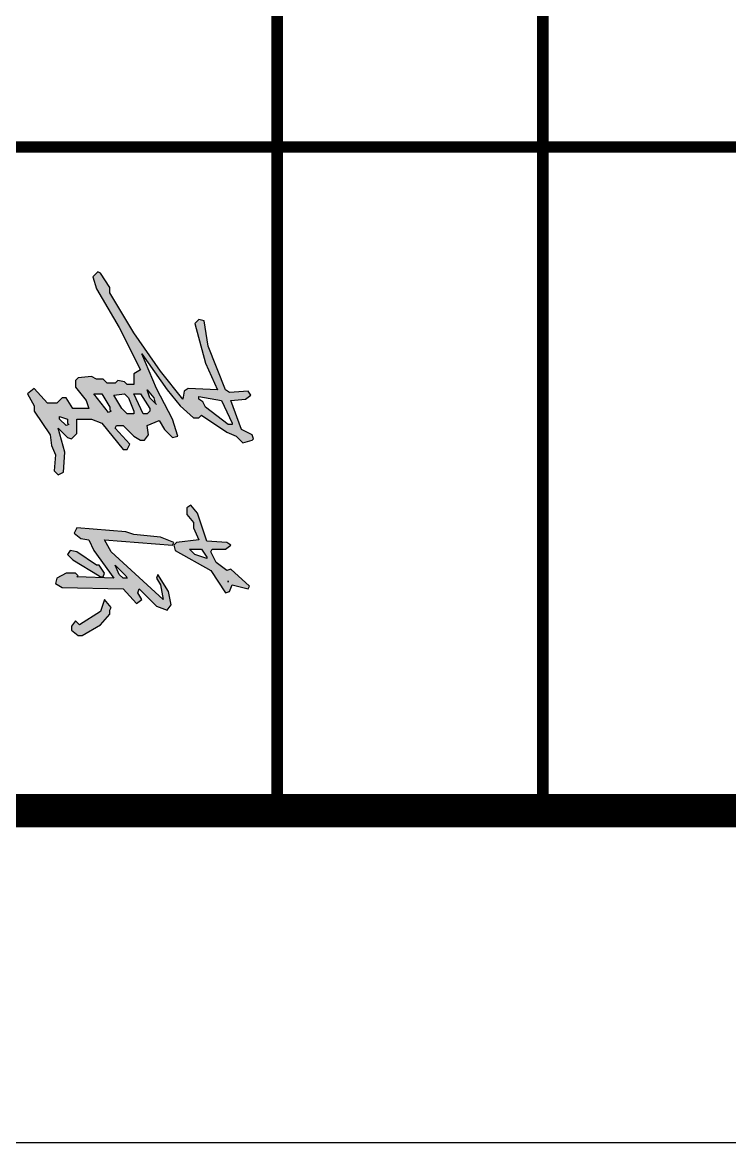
# Model space of a CAD drawing. Extents: x 12300 to 361047, y -1498650 to 1244242.
# Drawn here: x 250196 to 253391, y -30654 to -25591 of the extents above; entities that cross this region are included whole.
import ezdxf

# ---------------------------------------------------------------- set-up
doc = ezdxf.new("R2010")
doc.units = 0
doc.header["$LTSCALE"] = 1000
doc.header["$MEASUREMENT"] = 0
doc.layers.get('0').update_dxf_attribs({"color": 8, "linetype": 'CONTINUOUS'})
doc.layers.add('BZ_标准图框', color=8, linetype='CONTINUOUS')
doc.layers.add('TWT_TITLE', color=7, linetype='CONTINUOUS')

# ---------------------------------------------------------------- blocks, each defined once
blk = doc.blocks.new('DR')
at = {"linetype": 'Continuous'}
h = blk.add_hatch(color=3, dxfattribs=at)
h.dxf.hatch_style = 1
h.paths.add_polyline_path([(1911115.57, -440635.48), (1911118.57, -440635.48), (1911119.57, -440634.48), (1911120.57, -440636.48), (1911115.57, -440641.48), (1911113.57, -440641.48)], flags=16)
h.paths.add_polyline_path([(1911233.57, -440611.48), (1911234.57, -440610.48), (1911234.57, -440608.48), (1911231.57, -440607.48), (1911225.57, -440611.48), (1911225.57, -440613.48), (1911215.57, -440628.48), (1911214.57, -440633.48), (1911217.57, -440635.48), (1911221.57, -440631.48)], flags=17)
h.paths.add_polyline_path([(1911259.57, -440603.48), (1911257.57, -440602.48), (1911251.57, -440607.48), (1911260.57, -440610.48), (1911270.57, -440626.48), (1911267.57, -440629.48), (1911271.57, -440632.48), (1911274.57, -440632.48), (1911278.57, -440627.48), (1911278.57, -440624.48), (1911270.57, -440610.48), (1911262.57, -440603.48)])
h.paths.add_polyline_path([(1911106.57, -440603.48), (1911108.57, -440603.48), (1911109.57, -440602.48), (1911110.57, -440604.48), (1911096.57, -440615.48), (1911096.57, -440609.48)], flags=16)
h.paths.add_polyline_path([(1911233.57, -440591.48), (1911235.57, -440590.48), (1911235.57, -440593.48), (1911232.57, -440596.48), (1911225.57, -440599.48)], flags=16)
h.paths.add_polyline_path([(1911109.57, -440585.48), (1911111.57, -440585.48), (1911111.57, -440590.48), (1911107.57, -440594.48), (1911097.57, -440600.48), (1911096.57, -440592.48), (1911099.57, -440589.48)], flags=16)
h.paths.add_polyline_path([(1911107.57, -440573.48), (1911109.57, -440573.48), (1911111.57, -440575.48), (1911111.57, -440578.48), (1911096.57, -440585.48), (1911096.57, -440580.48)], flags=16)
h.paths.add_polyline_path([(1911103.57, -440569.48), (1911104.57, -440568.48), (1911099.57, -440573.48), (1911093.57, -440575.48), (1911099.57, -440570.48)], flags=16)
h.paths.add_polyline_path([(1911210.57, -440556.48), (1911208.57, -440555.48), (1911204.57, -440565.48), (1911202.57, -440585.48), (1911200.57, -440591.48), (1911197.57, -440628.48), (1911201.57, -440630.48), (1911205.57, -440625.48), (1911206.57, -440619.48), (1911214.57, -440615.48), (1911235.57, -440600.48), (1911234.57, -440628.48), (1911233.57, -440627.48), (1911231.57, -440629.48), (1911231.57, -440636.48), (1911235.57, -440643.48), (1911239.57, -440644.48), (1911242.57, -440639.48), (1911243.57, -440593.48), (1911254.57, -440583.48), (1911251.57, -440579.48), (1911246.57, -440582.48), (1911243.57, -440581.48), (1911256.57, -440568.48), (1911259.57, -440560.48), (1911255.57, -440557.48), (1911245.57, -440559.48), (1911232.57, -440567.48), (1911235.57, -440568.48), (1911240.57, -440565.48), (1911251.57, -440563.48), (1911215.57, -440602.48), (1911206.57, -440607.48)])
h.paths.add_polyline_path([(1911219.57, -440530.48), (1911220.57, -440530.48), (1911217.57, -440539.48), (1911213.57, -440543.48), (1911213.57, -440534.48)], flags=16)
h.paths.add_polyline_path([(1911237.57, -440514.48), (1911238.57, -440514.48)], flags=16)
h.paths.add_polyline_path([(1911118.57, -440511.48), (1911119.57, -440511.48), (1911119.57, -440514.48), (1911106.57, -440531.48), (1911102.57, -440533.48), (1911100.57, -440536.48), (1911098.57, -440536.48), (1911101.57, -440519.48)], flags=16)
h.paths.add_polyline_path([(1911243.57, -440499.48), (1911241.57, -440498.48), (1911228.57, -440512.48), (1911229.57, -440515.48), (1911223.57, -440523.48), (1911215.57, -440527.48), (1911213.57, -440526.48), (1911213.57, -440516.48), (1911210.57, -440512.48), (1911208.57, -440515.48), (1911207.57, -440530.48), (1911186.57, -440537.48), (1911180.57, -440542.48), (1911182.57, -440545.48), (1911187.57, -440545.48), (1911193.57, -440540.48), (1911197.57, -440540.48), (1911206.57, -440536.48), (1911208.57, -440553.48), (1911210.57, -440555.48), (1911214.57, -440554.48), (1911229.57, -440527.48), (1911246.57, -440516.48), (1911245.57, -440513.48), (1911240.57, -440511.48)])
h.paths.add_polyline_path([(1911131.57, -440496.48), (1911130.57, -440495.48), (1911127.57, -440496.48), (1911123.57, -440504.48), (1911101.57, -440512.48), (1911100.57, -440501.48), (1911097.57, -440497.48), (1911094.57, -440499.48), (1911095.57, -440513.48), (1911093.57, -440516.48), (1911060.57, -440529.48), (1911041.57, -440532.48), (1911040.57, -440536.48), (1911043.57, -440539.48), (1911073.57, -440531.48), (1911093.57, -440522.48), (1911092.57, -440544.48), (1911094.57, -440547.48), (1911100.57, -440548.48), (1911079.57, -440565.48), (1911050.57, -440585.48), (1911020.57, -440603.48), (1911016.57, -440603.48), (1911005.57, -440610.48), (1911004.57, -440612.48), (1911008.57, -440616.48), (1911017.57, -440613.48), (1911046.57, -440596.48), (1911078.57, -440580.48), (1911081.57, -440585.48), (1911089.57, -440585.48), (1911089.57, -440590.48), (1911087.57, -440592.48), (1911086.57, -440597.48), (1911088.57, -440599.48), (1911088.57, -440605.48), (1911085.57, -440608.48), (1911085.57, -440613.48), (1911083.57, -440617.48), (1911084.57, -440627.48), (1911086.57, -440629.48), (1911091.57, -440629.48), (1911101.57, -440621.48), (1911107.57, -440619.48), (1911107.57, -440631.48), (1911099.57, -440636.48), (1911099.57, -440639.48), (1911103.57, -440643.48), (1911103.57, -440650.48), (1911092.57, -440660.48), (1911096.57, -440665.48), (1911105.57, -440660.48), (1911109.57, -440660.48), (1911127.57, -440648.48), (1911135.57, -440647.48), (1911142.57, -440644.48), (1911154.57, -440645.48), (1911157.57, -440642.48), (1911155.57, -440638.48), (1911140.57, -440637.48), (1911122.57, -440642.48), (1911129.57, -440635.48), (1911130.57, -440632.48), (1911126.57, -440628.48), (1911115.57, -440628.48), (1911115.57, -440617.48), (1911118.57, -440609.48), (1911138.57, -440593.48), (1911138.57, -440590.48), (1911134.57, -440588.48), (1911122.57, -440599.48), (1911120.57, -440598.48), (1911120.57, -440593.48), (1911128.57, -440585.48), (1911131.57, -440580.48), (1911131.57, -440577.48), (1911127.57, -440574.48), (1911120.57, -440575.48), (1911116.57, -440566.48), (1911123.57, -440562.48), (1911129.57, -440556.48), (1911128.57, -440552.48), (1911115.57, -440556.48), (1911092.57, -440568.48), (1911066.57, -440579.48), (1911093.57, -440560.48), (1911105.57, -440550.48), (1911114.57, -440540.48), (1911114.57, -440536.48), (1911112.57, -440534.48), (1911125.57, -440515.48), (1911128.57, -440508.48), (1911133.57, -440503.48)])
at = {"color": 3, "linetype": 'Continuous', "elevation": 12800663}
for points in [[(1911131.57, -440496.48), (1911130.57, -440495.48), (1911127.57, -440496.48), (1911123.57, -440504.48), (1911101.57, -440512.48), (1911100.57, -440501.48), (1911097.57, -440497.48), (1911094.57, -440499.48), (1911095.57, -440513.48), (1911093.57, -440516.48), (1911060.57, -440529.48), (1911041.57, -440532.48), (1911040.57, -440536.48), (1911043.57, -440539.48), (1911073.57, -440531.48), (1911093.57, -440522.48), (1911092.57, -440544.48), (1911094.57, -440547.48), (1911100.57, -440548.48), (1911079.57, -440565.48), (1911050.57, -440585.48), (1911020.57, -440603.48), (1911016.57, -440603.48), (1911005.57, -440610.48), (1911004.57, -440612.48), (1911008.57, -440616.48), (1911017.57, -440613.48), (1911046.57, -440596.48), (1911078.57, -440580.48), (1911081.57, -440585.48), (1911089.57, -440585.48), (1911089.57, -440590.48), (1911087.57, -440592.48), (1911086.57, -440597.48), (1911088.57, -440599.48), (1911088.57, -440605.48), (1911085.57, -440608.48), (1911085.57, -440613.48), (1911083.57, -440617.48), (1911084.57, -440627.48), (1911086.57, -440629.48), (1911091.57, -440629.48), (1911101.57, -440621.48), (1911107.57, -440619.48), (1911107.57, -440631.48), (1911099.57, -440636.48), (1911099.57, -440639.48), (1911103.57, -440643.48), (1911103.57, -440650.48), (1911092.57, -440660.48), (1911096.57, -440665.48), (1911105.57, -440660.48), (1911109.57, -440660.48), (1911127.57, -440648.48), (1911135.57, -440647.48), (1911142.57, -440644.48), (1911154.57, -440645.48), (1911157.57, -440642.48), (1911155.57, -440638.48), (1911140.57, -440637.48), (1911122.57, -440642.48), (1911129.57, -440635.48), (1911130.57, -440632.48), (1911126.57, -440628.48), (1911115.57, -440628.48), (1911115.57, -440617.48), (1911118.57, -440609.48), (1911138.57, -440593.48), (1911138.57, -440590.48), (1911134.57, -440588.48), (1911122.57, -440599.48), (1911120.57, -440598.48), (1911120.57, -440593.48), (1911128.57, -440585.48), (1911131.57, -440580.48), (1911131.57, -440577.48), (1911127.57, -440574.48), (1911120.57, -440575.48), (1911116.57, -440566.48), (1911123.57, -440562.48), (1911129.57, -440556.48), (1911128.57, -440552.48), (1911115.57, -440556.48), (1911092.57, -440568.48), (1911066.57, -440579.48), (1911093.57, -440560.48), (1911105.57, -440550.48), (1911114.57, -440540.48), (1911114.57, -440536.48), (1911112.57, -440534.48), (1911125.57, -440515.48), (1911128.57, -440508.48), (1911133.57, -440503.48), (1911131.57, -440496.48)], [(1911243.57, -440499.48), (1911241.57, -440498.48), (1911228.57, -440512.48), (1911229.57, -440515.48), (1911223.57, -440523.48), (1911215.57, -440527.48), (1911213.57, -440526.48), (1911213.57, -440516.48), (1911210.57, -440512.48), (1911208.57, -440515.48), (1911207.57, -440530.48), (1911186.57, -440537.48), (1911180.57, -440542.48), (1911182.57, -440545.48), (1911187.57, -440545.48), (1911193.57, -440540.48), (1911197.57, -440540.48), (1911206.57, -440536.48), (1911208.57, -440553.48), (1911210.57, -440555.48), (1911214.57, -440554.48), (1911229.57, -440527.48), (1911246.57, -440516.48), (1911245.57, -440513.48), (1911240.57, -440511.48), (1911243.57, -440499.48)], [(1911118.57, -440511.48), (1911119.57, -440511.48), (1911119.57, -440514.48), (1911106.57, -440531.48), (1911102.57, -440533.48), (1911100.57, -440536.48), (1911098.57, -440536.48), (1911101.57, -440519.48), (1911118.57, -440511.48)], [(1911237.57, -440514.48), (1911238.57, -440514.48), (1911237.57, -440514.48)], [(1911219.57, -440530.48), (1911220.57, -440530.48), (1911217.57, -440539.48), (1911213.57, -440543.48), (1911213.57, -440534.48), (1911219.57, -440530.48)], [(1911210.57, -440556.48), (1911208.57, -440555.48), (1911204.57, -440565.48), (1911202.57, -440585.48), (1911200.57, -440591.48), (1911197.57, -440628.48), (1911201.57, -440630.48), (1911205.57, -440625.48), (1911206.57, -440619.48), (1911214.57, -440615.48), (1911235.57, -440600.48), (1911234.57, -440628.48), (1911233.57, -440627.48), (1911231.57, -440629.48), (1911231.57, -440636.48), (1911235.57, -440643.48), (1911239.57, -440644.48), (1911242.57, -440639.48), (1911243.57, -440593.48), (1911254.57, -440583.48), (1911251.57, -440579.48), (1911246.57, -440582.48), (1911243.57, -440581.48), (1911256.57, -440568.48), (1911259.57, -440560.48), (1911255.57, -440557.48), (1911245.57, -440559.48), (1911232.57, -440567.48), (1911235.57, -440568.48), (1911240.57, -440565.48), (1911251.57, -440563.48), (1911215.57, -440602.48), (1911206.57, -440607.48), (1911210.57, -440556.48)], [(1911103.57, -440569.48), (1911104.57, -440568.48), (1911099.57, -440573.48), (1911093.57, -440575.48), (1911099.57, -440570.48), (1911103.57, -440569.48)], [(1911107.57, -440573.48), (1911109.57, -440573.48), (1911111.57, -440575.48), (1911111.57, -440578.48), (1911096.57, -440585.48), (1911096.57, -440580.48), (1911107.57, -440573.48)], [(1911109.57, -440585.48), (1911111.57, -440585.48), (1911111.57, -440590.48), (1911107.57, -440594.48), (1911097.57, -440600.48), (1911096.57, -440592.48), (1911099.57, -440589.48), (1911109.57, -440585.48)], [(1911233.57, -440591.48), (1911235.57, -440590.48), (1911235.57, -440593.48), (1911232.57, -440596.48), (1911225.57, -440599.48), (1911233.57, -440591.48)], [(1911106.57, -440603.48), (1911108.57, -440603.48), (1911109.57, -440602.48), (1911110.57, -440604.48), (1911096.57, -440615.48), (1911096.57, -440609.48), (1911106.57, -440603.48)], [(1911259.57, -440603.48), (1911257.57, -440602.48), (1911251.57, -440607.48), (1911260.57, -440610.48), (1911270.57, -440626.48), (1911267.57, -440629.48), (1911271.57, -440632.48), (1911274.57, -440632.48), (1911278.57, -440627.48), (1911278.57, -440624.48), (1911270.57, -440610.48), (1911262.57, -440603.48), (1911259.57, -440603.48)], [(1911233.57, -440611.48), (1911234.57, -440610.48), (1911234.57, -440608.48), (1911231.57, -440607.48), (1911225.57, -440611.48), (1911225.57, -440613.48), (1911215.57, -440628.48), (1911214.57, -440633.48), (1911217.57, -440635.48), (1911221.57, -440631.48), (1911233.57, -440611.48)], [(1911115.57, -440635.48), (1911118.57, -440635.48), (1911119.57, -440634.48), (1911120.57, -440636.48), (1911115.57, -440641.48), (1911113.57, -440641.48), (1911115.57, -440635.48)]]:
    blk.add_lwpolyline(points, dxfattribs=at)
blk = doc.blocks.new('A2-TQ-CF')
at = {"layer": 'BZ_标准图框', "color": 3, "const_width": 35}
for points in [[(96974.9, -144366.3), (96974.9, -137965.5)], [(91974.9, -141165.5), (98974.9, -141165.5)], [(91974.9, -141965.5), (98974.9, -141965.5)]]:
    blk.add_lwpolyline(points, dxfattribs=at)
at = {"layer": 'TWT_TITLE', "color": 3, "const_width": 80}
blk.add_lwpolyline([(98974.9, -155165.5), (98974.9, -115165.5)], dxfattribs=at)
at = {"xscale": 4, "yscale": 4, "zscale": 4}
blk.add_blockref('DR', (-7546667.7, 1619945.1), dxfattribs=at)

msp = doc.modelspace()

# ---------------------------------------------------------------- linework, layer by layer
at = {"layer": 'TWT_TITLE', "color": 3}
msp.add_lwpolyline([(230046.8, -30653.9), (293046.8, -30653.9), (293046.8, 80796.1), (230046.8, 80796.1)], close=True, dxfattribs=at)
at = {"layer": 'TWT_TITLE', "color": 3, "const_width": 150}
msp.add_lwpolyline([(231546.8, -29153.9), (291546.8, -29153.9), (291546.8, 77046.1), (231546.8, 77046.1)], close=True, dxfattribs=at)

# ---------------------------------------------------------------- block references
at = {"xscale": 1.5, "yscale": 1.5, "zscale": 1.5, "rotation": 270}
msp.add_blockref('A2-TQ-CF', (464295, 119308.4), dxfattribs=at)

doc.saveas('drawing.dxf')
